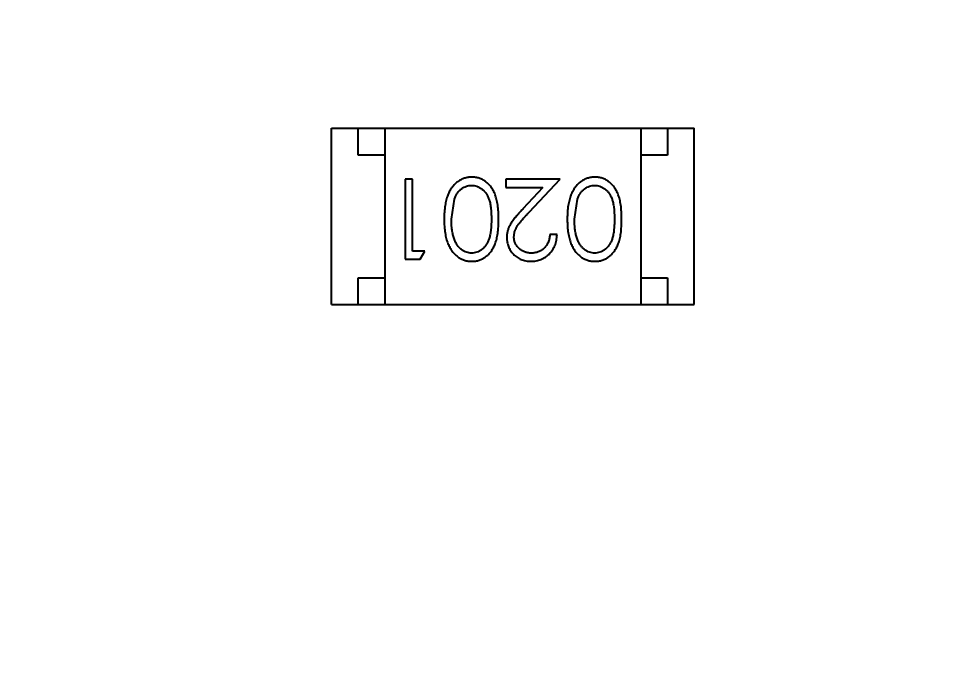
# Model space of a CAD drawing. Header units: millimetres. Extents: x -67 to 102, y -58 to 29.
# Drawn here: x 55.266 to 57.022, y -35.184 to -33.969 of the extents above; entities that cross this region are included whole.
import ezdxf

# ---------------------------------------------------------------- set-up
doc = ezdxf.new("R2010")
doc.units = ezdxf.units.MM
doc.header["$LTSCALE"] = 1.21
doc.header["$MEASUREMENT"] = 0
doc.header["$PDMODE"] = 3
doc.header["$PDSIZE"] = 0.3125
doc.layers.get('0').update_dxf_attribs({"linetype": 'CONTINUOUS'})
doc.layers.get('DEFPOINTS').update_dxf_attribs({"linetype": 'CONTINUOUS'})
doc.layers.add('Dim', color=3, linetype='CONTINUOUS', lineweight=25)
doc.styles.get("Standard").update_dxf_attribs({"font": 'txt', "width": 0.8})
doc.dimstyles.get("Standard").update_dxf_attribs({"dimtxt": 0.15625, "dimasz": 0.1875, "dimexe": 0.125, "dimexo": 0.0625, "dimgap": 0.09, "dimtad": 0, "dimtih": 1, "dimtoh": 1, "dimzin": 4, "dimdsep": 46, "dimtxsty": 'Standard', "dimblk": '_FILLED', "dimblk1": '_FILLED', "dimblk2": '_FILLED', "dimcen": 0.09, "dimazin": 1, "dimtp": 0.01, "dimtm": 0.01, "dimtfac": 1, "dimtofl": 0, "dimtmove": 0, "dimatfit": 3, "dimldrblk": '_FILLED', "dimfxl": 1, "dimtolj": 1, "dimtzin": 4, "dimarcsym": 0})

# ---------------------------------------------------------------- blocks, each defined once
blk = doc.blocks.new('_FILLED')
at = {"color": 0, "linetype": 'ByBlock'}
blk.add_solid([(0, 0), (-1, 0.16667), (-1, -0.16667)], dxfattribs=at)
blk = doc.blocks.new('*D46')
at = {"color": 0, "linetype": 'ByBlock', "lineweight": -2}
for p, q in [((46.8524, -34.0313), (46.8524, -55.0848)), ((77.3324, -34.0313), (77.3324, -55.0848)), ((46.8524, -54.9598), (58.9357, -54.9598)), ((77.3324, -54.9598), (65.2491, -54.9598))]:
    blk.add_line(p, q, dxfattribs=at)
at = {"layer": 'DEFPOINTS', "color": 0, "linetype": 'ByBlock'}
for p in [(46.8524, -33.9688), (77.3324, -33.9688)]:
    blk.add_point(p, dxfattribs=at)
at = {"color": 0, "linetype": 'ByBlock', "lineweight": -2, "xscale": 2, "yscale": 2, "zscale": 2, "rotation": 180}
blk.add_blockref('_FILLED', (46.8524, -54.9598), dxfattribs=at)
at = {"color": 0, "linetype": 'ByBlock', "lineweight": -2, "xscale": 2, "yscale": 2, "zscale": 2}
blk.add_blockref('_FILLED', (77.3324, -54.9598), dxfattribs=at)
at = {"color": 0, "linetype": 'ByBlock', "lineweight": -2, "insert": (62.0924, -54.9598), "char_height": 2, "attachment_point": 5}
blk.add_mtext('\\A1;30.48', dxfattribs=at)

msp = doc.modelspace()

# ---------------------------------------------------------------- linework, layer by layer
at = {"color": 7, "linetype": 'Continuous'}
for p, q in [((55.8525, -34.1741), (56.5325, -34.1741)), ((55.8525, -34.5041), (55.8525, -34.1741)), ((55.9025, -34.2241), (55.9025, -34.1741)), ((55.9525, -34.1741), (55.9525, -34.5041)), ((56.4325, -34.1741), (56.4325, -34.5041)), ((56.4825, -34.1741), (56.4825, -34.2241)), ((56.5325, -34.5041), (56.5325, -34.1741)), ((55.9525, -34.2241), (55.9025, -34.2241)), ((56.4825, -34.2241), (56.4325, -34.2241)), ((56.0041, -34.2694), (55.9907, -34.2694)), ((55.9907, -34.2694), (55.9907, -34.4194)), ((56.0041, -34.404), (56.0041, -34.2694)), ((56.2811, -34.2694), (56.1791, -34.2694)), ((56.1791, -34.2694), (56.1791, -34.2848)), ((56.2229, -34.3315), (56.2811, -34.2694)), ((56.1791, -34.2848), (56.2489, -34.2848)), ((56.2489, -34.2848), (56.2114, -34.3249)), ((56.0772, -34.3444), (56.0829, -34.3067)), ((56.308, -34.3444), (56.3137, -34.3067)), ((56.2753, -34.3733), (56.2618, -34.3733)), ((56.0272, -34.404), (56.0041, -34.404)), ((56.0184, -34.4194), (56.0272, -34.404)), ((55.9907, -34.4194), (56.0184, -34.4194)), ((55.9025, -34.4541), (55.9525, -34.4541)), ((55.9025, -34.5041), (55.9025, -34.4541)), ((56.4325, -34.4541), (56.4825, -34.4541)), ((56.4825, -34.4541), (56.4825, -34.5041)), ((55.8525, -34.5041), (56.5325, -34.5041))]:
    msp.add_line(p, q, dxfattribs=at)
for points, knots in [([(56.1155, -34.2656), (56.1143, -34.2656), (56.112, -34.2656), (56.1084, -34.2661), (56.105, -34.2667), (56.1017, -34.2677), (56.0984, -34.2689), (56.0952, -34.2703), (56.0921, -34.2721), (56.0891, -34.2741), (56.0862, -34.2763), (56.0835, -34.2788), (56.0809, -34.2816), (56.0785, -34.2847), (56.0762, -34.288), (56.0742, -34.2915), (56.0722, -34.2953), (56.0704, -34.2994), (56.0688, -34.3038), (56.0675, -34.3085), (56.0663, -34.3136), (56.0654, -34.3191), (56.0647, -34.3249), (56.0641, -34.3311), (56.0638, -34.3376), (56.0638, -34.3421), (56.0637, -34.3444)], [0, 0, 0, 0, 0.033824, 0.067298, 0.10028, 0.133019, 0.165736, 0.198792, 0.232372, 0.266409, 0.301016, 0.336196, 0.371972, 0.408574, 0.446394, 0.485225, 0.525372, 0.567224, 0.611081, 0.65775, 0.70702, 0.759235, 0.814484, 0.873227, 0.934937, 1, 1, 1, 1]), ([(56.1657, -34.3444), (56.1657, -34.342), (56.1656, -34.3373), (56.1653, -34.3306), (56.1648, -34.3242), (56.1641, -34.3183), (56.1632, -34.3127), (56.1622, -34.3076), (56.1608, -34.3029), (56.1593, -34.2985), (56.1576, -34.2945), (56.1558, -34.2908), (56.1538, -34.2874), (56.1516, -34.2842), (56.1493, -34.2812), (56.1468, -34.2784), (56.1441, -34.276), (56.1414, -34.2738), (56.1384, -34.2719), (56.1354, -34.2702), (56.1323, -34.2687), (56.1291, -34.2676), (56.1258, -34.2667), (56.1225, -34.266), (56.119, -34.2656), (56.1167, -34.2656), (56.1155, -34.2656)], [0, 0, 0, 0, 0.068113, 0.132564, 0.193427, 0.250218, 0.303569, 0.353576, 0.400235, 0.443586, 0.484619, 0.524292, 0.56238, 0.599049, 0.63494, 0.669782, 0.704009, 0.737842, 0.771098, 0.803896, 0.836415, 0.868639, 0.900715, 0.933378, 0.966213, 1, 1, 1, 1]), ([(56.3463, -34.2656), (56.3451, -34.2656), (56.3427, -34.2656), (56.3392, -34.2661), (56.3358, -34.2667), (56.3324, -34.2677), (56.3292, -34.2689), (56.326, -34.2703), (56.3229, -34.2721), (56.3199, -34.2741), (56.317, -34.2763), (56.3142, -34.2788), (56.3116, -34.2816), (56.3092, -34.2847), (56.307, -34.288), (56.3049, -34.2915), (56.303, -34.2953), (56.3012, -34.2994), (56.2996, -34.3038), (56.2983, -34.3085), (56.2971, -34.3136), (56.2961, -34.3191), (56.2954, -34.3249), (56.2949, -34.3311), (56.2946, -34.3376), (56.2945, -34.3421), (56.2945, -34.3444)], [0, 0, 0, 0, 0.033824, 0.067298, 0.10028, 0.133019, 0.165736, 0.198792, 0.232372, 0.266409, 0.301016, 0.336196, 0.371972, 0.408574, 0.446394, 0.485225, 0.525372, 0.567224, 0.611081, 0.65775, 0.70702, 0.759235, 0.814484, 0.873227, 0.934937, 1, 1, 1, 1]), ([(56.3964, -34.3444), (56.3964, -34.342), (56.3964, -34.3373), (56.3961, -34.3306), (56.3956, -34.3242), (56.3949, -34.3183), (56.394, -34.3127), (56.3929, -34.3076), (56.3916, -34.3029), (56.3901, -34.2985), (56.3884, -34.2945), (56.3865, -34.2908), (56.3845, -34.2874), (56.3823, -34.2842), (56.38, -34.2812), (56.3776, -34.2784), (56.3749, -34.276), (56.3721, -34.2738), (56.3692, -34.2719), (56.3662, -34.2702), (56.3631, -34.2687), (56.3599, -34.2676), (56.3566, -34.2667), (56.3533, -34.266), (56.3498, -34.2656), (56.3475, -34.2656), (56.3463, -34.2656)], [0, 0, 0, 0, 0.068113, 0.132564, 0.193427, 0.250218, 0.303569, 0.353576, 0.400235, 0.443586, 0.484619, 0.524292, 0.56238, 0.599049, 0.63494, 0.669782, 0.704009, 0.737842, 0.771098, 0.803896, 0.836415, 0.868639, 0.900715, 0.933378, 0.966213, 1, 1, 1, 1]), ([(56.0829, -34.3067), (56.0833, -34.3057), (56.084, -34.3036), (56.0854, -34.3007), (56.0868, -34.298), (56.0884, -34.2954), (56.0902, -34.2931), (56.092, -34.291), (56.094, -34.2891), (56.0968, -34.2868), (56.1005, -34.2845), (56.1052, -34.2825), (56.1101, -34.2812), (56.1134, -34.281), (56.1151, -34.281)], [0, 0, 0, 0, 0.075949, 0.148549, 0.218996, 0.286119, 0.351826, 0.416074, 0.478265, 0.540325, 0.660405, 0.774606, 0.887187, 1, 1, 1, 1]), ([(56.1151, -34.281), (56.1167, -34.281), (56.12, -34.2812), (56.1249, -34.2825), (56.1296, -34.2846), (56.1334, -34.287), (56.1363, -34.2893), (56.1383, -34.2912), (56.1402, -34.2933), (56.142, -34.2957), (56.1436, -34.2982), (56.1451, -34.3009), (56.1464, -34.3038), (56.1477, -34.3069), (56.1488, -34.3103), (56.1497, -34.3141), (56.1504, -34.3182), (56.1511, -34.3227), (56.1516, -34.3276), (56.1519, -34.3329), (56.1522, -34.3385), (56.1522, -34.3424), (56.1522, -34.3444)], [0, 0, 0, 0, 0.060034, 0.120278, 0.182348, 0.247919, 0.281641, 0.315701, 0.350322, 0.385703, 0.421819, 0.459196, 0.497866, 0.538301, 0.58121, 0.628183, 0.679403, 0.734699, 0.794074, 0.858416, 0.927049, 1, 1, 1, 1]), ([(56.3137, -34.3067), (56.314, -34.3057), (56.3148, -34.3036), (56.3161, -34.3007), (56.3176, -34.298), (56.3192, -34.2954), (56.321, -34.2931), (56.3228, -34.291), (56.3248, -34.2891), (56.3276, -34.2868), (56.3313, -34.2845), (56.336, -34.2825), (56.3409, -34.2812), (56.3442, -34.281), (56.3458, -34.281)], [0, 0, 0, 0, 0.075949, 0.148549, 0.218996, 0.286119, 0.351826, 0.416074, 0.478265, 0.540325, 0.660405, 0.774606, 0.887187, 1, 1, 1, 1]), ([(56.3458, -34.281), (56.3475, -34.281), (56.3508, -34.2812), (56.3557, -34.2825), (56.3604, -34.2846), (56.3642, -34.287), (56.367, -34.2893), (56.3691, -34.2912), (56.371, -34.2933), (56.3727, -34.2957), (56.3744, -34.2982), (56.3758, -34.3009), (56.3772, -34.3038), (56.3784, -34.3069), (56.3795, -34.3103), (56.3805, -34.3141), (56.3812, -34.3182), (56.3819, -34.3227), (56.3824, -34.3276), (56.3827, -34.3329), (56.383, -34.3385), (56.383, -34.3424), (56.383, -34.3444)], [0, 0, 0, 0, 0.060034, 0.120278, 0.182348, 0.247919, 0.281641, 0.315701, 0.350322, 0.385703, 0.421819, 0.459196, 0.497866, 0.538301, 0.58121, 0.628183, 0.679403, 0.734699, 0.794074, 0.858416, 0.927049, 1, 1, 1, 1]), ([(56.2114, -34.3249), (56.21, -34.3264), (56.2072, -34.3294), (56.2033, -34.3337), (56.1997, -34.3379), (56.1965, -34.3417), (56.1936, -34.3454), (56.1912, -34.3487), (56.1891, -34.3519), (56.1867, -34.3557), (56.1844, -34.3605), (56.1825, -34.3664), (56.1813, -34.3725), (56.1811, -34.3766), (56.1811, -34.3787)], [0, 0, 0, 0, 0.09953, 0.192079, 0.277712, 0.357454, 0.429648, 0.495771, 0.555538, 0.608657, 0.707578, 0.804328, 0.901298, 1, 1, 1, 1]), ([(56.0637, -34.3444), (56.0638, -34.3467), (56.0638, -34.3512), (56.0641, -34.3577), (56.0647, -34.3639), (56.0654, -34.3698), (56.0664, -34.3753), (56.0675, -34.3804), (56.0689, -34.3851), (56.0705, -34.3896), (56.0724, -34.3936), (56.0743, -34.3975), (56.0764, -34.401), (56.0786, -34.4043), (56.081, -34.4074), (56.0836, -34.4101), (56.0863, -34.4127), (56.0892, -34.4149), (56.0922, -34.4169), (56.0953, -34.4186), (56.0984, -34.42), (56.1017, -34.4212), (56.105, -34.4221), (56.1084, -34.4228), (56.112, -34.4232), (56.1143, -34.4233), (56.1155, -34.4233)], [0, 0, 0, 0, 0.065278, 0.127205, 0.186168, 0.241675, 0.294115, 0.343609, 0.390387, 0.434463, 0.476646, 0.517002, 0.555936, 0.593716, 0.630057, 0.665601, 0.700745, 0.734917, 0.768681, 0.802087, 0.834849, 0.867433, 0.900138, 0.932806, 0.966212, 1, 1, 1, 1]), ([(56.1151, -34.4079), (56.1134, -34.4078), (56.1102, -34.4076), (56.1053, -34.4064), (56.1006, -34.4042), (56.0969, -34.4019), (56.094, -34.3996), (56.092, -34.3976), (56.09, -34.3954), (56.0882, -34.3929), (56.0865, -34.3902), (56.085, -34.3872), (56.0835, -34.3841), (56.0822, -34.3807), (56.081, -34.377), (56.08, -34.3731), (56.0792, -34.3689), (56.0784, -34.3645), (56.0779, -34.3598), (56.0775, -34.3549), (56.0773, -34.3498), (56.0772, -34.3462), (56.0772, -34.3444)], [0, 0, 0, 0, 0.059689, 0.119507, 0.181075, 0.246162, 0.279894, 0.314468, 0.350403, 0.387474, 0.426147, 0.466624, 0.508745, 0.553328, 0.600058, 0.649177, 0.700552, 0.754894, 0.811825, 0.871514, 0.934319, 1, 1, 1, 1]), ([(56.1522, -34.3444), (56.1522, -34.3464), (56.1522, -34.3503), (56.1519, -34.356), (56.1516, -34.3613), (56.1511, -34.3662), (56.1505, -34.3707), (56.1496, -34.3749), (56.1487, -34.3786), (56.1476, -34.382), (56.1464, -34.3851), (56.145, -34.388), (56.1435, -34.3907), (56.1419, -34.3933), (56.1402, -34.3956), (56.1383, -34.3977), (56.1363, -34.3997), (56.1334, -34.4019), (56.1297, -34.4043), (56.125, -34.4064), (56.1201, -34.4076), (56.1167, -34.4078), (56.1151, -34.4079)], [0, 0, 0, 0, 0.073302, 0.142286, 0.206253, 0.266017, 0.321612, 0.372532, 0.419497, 0.462398, 0.502825, 0.541489, 0.579034, 0.615143, 0.650298, 0.684912, 0.718701, 0.752189, 0.817245, 0.879117, 0.939613, 1, 1, 1, 1]), ([(56.1155, -34.4233), (56.1167, -34.4233), (56.119, -34.4232), (56.1225, -34.4228), (56.1259, -34.4222), (56.1292, -34.4212), (56.1324, -34.4201), (56.1355, -34.4186), (56.1385, -34.4169), (56.1415, -34.4149), (56.1443, -34.4127), (56.147, -34.4103), (56.1494, -34.4075), (56.1517, -34.4046), (56.1539, -34.4014), (56.1559, -34.3979), (56.1577, -34.3942), (56.1594, -34.3903), (56.1609, -34.3859), (56.1622, -34.3812), (56.1633, -34.3761), (56.1641, -34.3706), (56.1648, -34.3646), (56.1653, -34.3582), (56.1656, -34.3514), (56.1657, -34.3468), (56.1657, -34.3444)], [0, 0, 0, 0, 0.033742, 0.066533, 0.099153, 0.13154, 0.164087, 0.196563, 0.229707, 0.263315, 0.297504, 0.331686, 0.366482, 0.4021, 0.438958, 0.476748, 0.515985, 0.556589, 0.599519, 0.645765, 0.695487, 0.748721, 0.805687, 0.866754, 0.931405, 1, 1, 1, 1]), ([(56.1945, -34.3775), (56.1946, -34.3759), (56.1947, -34.3726), (56.1957, -34.3678), (56.1974, -34.3632), (56.1994, -34.3594), (56.2015, -34.3563), (56.2034, -34.3536), (56.2057, -34.3506), (56.2084, -34.3474), (56.2114, -34.3438), (56.2149, -34.34), (56.2187, -34.3358), (56.2215, -34.333), (56.2229, -34.3315)], [0, 0, 0, 0, 0.088014, 0.174976, 0.2638, 0.355443, 0.406413, 0.465519, 0.533076, 0.609353, 0.693899, 0.787171, 0.889197, 1, 1, 1, 1]), ([(56.2945, -34.3444), (56.2945, -34.3467), (56.2946, -34.3512), (56.2949, -34.3577), (56.2954, -34.3639), (56.2962, -34.3698), (56.2971, -34.3753), (56.2983, -34.3804), (56.2997, -34.3851), (56.3013, -34.3896), (56.3031, -34.3936), (56.305, -34.3975), (56.3071, -34.401), (56.3094, -34.4043), (56.3118, -34.4074), (56.3144, -34.4101), (56.3171, -34.4127), (56.32, -34.4149), (56.3229, -34.4169), (56.326, -34.4186), (56.3292, -34.42), (56.3325, -34.4212), (56.3358, -34.4221), (56.3392, -34.4228), (56.3427, -34.4232), (56.3451, -34.4233), (56.3463, -34.4233)], [0, 0, 0, 0, 0.065278, 0.127205, 0.186168, 0.241675, 0.294115, 0.343609, 0.390387, 0.434463, 0.476646, 0.517002, 0.555936, 0.593716, 0.630057, 0.665601, 0.700745, 0.734917, 0.768681, 0.802087, 0.834849, 0.867433, 0.900138, 0.932806, 0.966212, 1, 1, 1, 1]), ([(56.3458, -34.4079), (56.3442, -34.4078), (56.3409, -34.4076), (56.3361, -34.4064), (56.3314, -34.4042), (56.3277, -34.4019), (56.3248, -34.3996), (56.3227, -34.3976), (56.3208, -34.3954), (56.319, -34.3929), (56.3173, -34.3902), (56.3157, -34.3872), (56.3143, -34.3841), (56.313, -34.3807), (56.3118, -34.377), (56.3107, -34.3731), (56.3099, -34.3689), (56.3092, -34.3645), (56.3087, -34.3598), (56.3082, -34.3549), (56.3081, -34.3498), (56.308, -34.3462), (56.308, -34.3444)], [0, 0, 0, 0, 0.059689, 0.119507, 0.181075, 0.246162, 0.279894, 0.314468, 0.350403, 0.387474, 0.426147, 0.466624, 0.508745, 0.553328, 0.600058, 0.649177, 0.700552, 0.754894, 0.811825, 0.871514, 0.934319, 1, 1, 1, 1]), ([(56.383, -34.3444), (56.383, -34.3464), (56.383, -34.3503), (56.3827, -34.356), (56.3824, -34.3613), (56.3818, -34.3662), (56.3812, -34.3707), (56.3804, -34.3749), (56.3795, -34.3786), (56.3784, -34.382), (56.3772, -34.3851), (56.3758, -34.388), (56.3743, -34.3907), (56.3727, -34.3933), (56.3709, -34.3956), (56.3691, -34.3977), (56.367, -34.3997), (56.3642, -34.4019), (56.3604, -34.4043), (56.3557, -34.4064), (56.3508, -34.4076), (56.3475, -34.4078), (56.3458, -34.4079)], [0, 0, 0, 0, 0.073302, 0.142286, 0.206253, 0.266017, 0.321612, 0.372532, 0.419497, 0.462398, 0.502825, 0.541489, 0.579034, 0.615143, 0.650298, 0.684912, 0.718701, 0.752189, 0.817245, 0.879117, 0.939613, 1, 1, 1, 1]), ([(56.3463, -34.4233), (56.3475, -34.4233), (56.3498, -34.4232), (56.3533, -34.4228), (56.3566, -34.4222), (56.3599, -34.4212), (56.3631, -34.4201), (56.3663, -34.4186), (56.3693, -34.4169), (56.3722, -34.4149), (56.375, -34.4127), (56.3777, -34.4103), (56.3802, -34.4075), (56.3825, -34.4046), (56.3846, -34.4014), (56.3867, -34.3979), (56.3885, -34.3942), (56.3902, -34.3903), (56.3917, -34.3859), (56.3929, -34.3812), (56.3941, -34.3761), (56.3949, -34.3706), (56.3956, -34.3646), (56.3961, -34.3582), (56.3964, -34.3514), (56.3964, -34.3468), (56.3964, -34.3444)], [0, 0, 0, 0, 0.033742, 0.066533, 0.099153, 0.13154, 0.164087, 0.196563, 0.229707, 0.263315, 0.297504, 0.331686, 0.366482, 0.4021, 0.438958, 0.476748, 0.515985, 0.556589, 0.599519, 0.645765, 0.695487, 0.748721, 0.805687, 0.866754, 0.931405, 1, 1, 1, 1]), ([(56.1811, -34.3787), (56.1811, -34.3802), (56.1812, -34.3831), (56.1818, -34.3874), (56.1828, -34.3915), (56.1841, -34.3956), (56.1859, -34.3994), (56.1881, -34.4031), (56.1906, -34.4067), (56.1935, -34.41), (56.1967, -34.4132), (56.2003, -34.4158), (56.204, -34.4181), (56.208, -34.4201), (56.2123, -34.4215), (56.2168, -34.4225), (56.2215, -34.4232), (56.2247, -34.4232), (56.2264, -34.4233)], [0, 0, 0, 0, 0.06271, 0.123347, 0.183401, 0.242828, 0.302097, 0.36242, 0.423725, 0.487032, 0.550491, 0.612709, 0.674265, 0.73617, 0.799211, 0.863483, 0.930525, 1, 1, 1, 1]), ([(56.2271, -34.4079), (56.2259, -34.4079), (56.2237, -34.4078), (56.2205, -34.4074), (56.2174, -34.4067), (56.2144, -34.4057), (56.2116, -34.4044), (56.2089, -34.4029), (56.2063, -34.401), (56.2039, -34.3989), (56.2017, -34.3967), (56.1998, -34.3942), (56.1982, -34.3917), (56.1968, -34.3891), (56.1958, -34.3863), (56.1951, -34.3835), (56.1946, -34.3805), (56.1945, -34.3785), (56.1945, -34.3775)], [0, 0, 0, 0, 0.068027, 0.133505, 0.19695, 0.26027, 0.322741, 0.384982, 0.448465, 0.513424, 0.578224, 0.640011, 0.700094, 0.760067, 0.819012, 0.877878, 0.938035, 1, 1, 1, 1]), ([(56.2264, -34.4233), (56.228, -34.4232), (56.2313, -34.4232), (56.2362, -34.4225), (56.2408, -34.4214), (56.2452, -34.4198), (56.2494, -34.4178), (56.2535, -34.4154), (56.2573, -34.4126), (56.2608, -34.4093), (56.2641, -34.4056), (56.267, -34.4017), (56.2694, -34.3976), (56.2714, -34.3932), (56.2731, -34.3886), (56.2742, -34.3837), (56.275, -34.3786), (56.2752, -34.3751), (56.2753, -34.3733)], [0, 0, 0, 0, 0.06445, 0.126725, 0.187421, 0.247417, 0.306749, 0.366595, 0.427749, 0.490235, 0.553031, 0.614805, 0.676505, 0.738096, 0.801021, 0.864897, 0.931209, 1, 1, 1, 1]), ([(56.2618, -34.3733), (56.2617, -34.3746), (56.2615, -34.3772), (56.2607, -34.381), (56.2598, -34.3845), (56.2585, -34.3879), (56.257, -34.3909), (56.2553, -34.3938), (56.2533, -34.3965), (56.251, -34.3988), (56.2486, -34.4009), (56.2459, -34.4028), (56.2432, -34.4044), (56.2402, -34.4057), (56.2371, -34.4067), (56.2339, -34.4074), (56.2305, -34.4078), (56.2282, -34.4079), (56.2271, -34.4079)], [0, 0, 0, 0, 0.073648, 0.143686, 0.210962, 0.275557, 0.338064, 0.399311, 0.4594, 0.51934, 0.579024, 0.637809, 0.695959, 0.754122, 0.813113, 0.873453, 0.935561, 1, 1, 1, 1])]:
    msp.add_open_spline(points, degree=3, knots=knots, dxfattribs=at)

# ---------------------------------------------------------------- dimensions: what is measured, and where the dimension line sits
at = {"layer": 'Dim'}
dim = msp.add_linear_dim(base=(77.3324, -54.9598), p1=(46.8524, -33.9688), p2=(77.3324, -33.9688), dimstyle='Standard', override={"dimtxt": 2, "dimasz": 2, "dimtih": 0, "dimtoh": 0, "dimzin": 0, "dimcen": 0.198, "dimadec": 0, "dimazin": 0, "dimtp": 0, "dimtm": 0, "dimtdec": 4, "dimtzin": 0}, dxfattribs=at)
dim.commit()
dim.dimension.update_dxf_attribs({"geometry": '*D46', "text_midpoint": (62.0924, -54.9598)})

doc.saveas('drawing.dxf')
